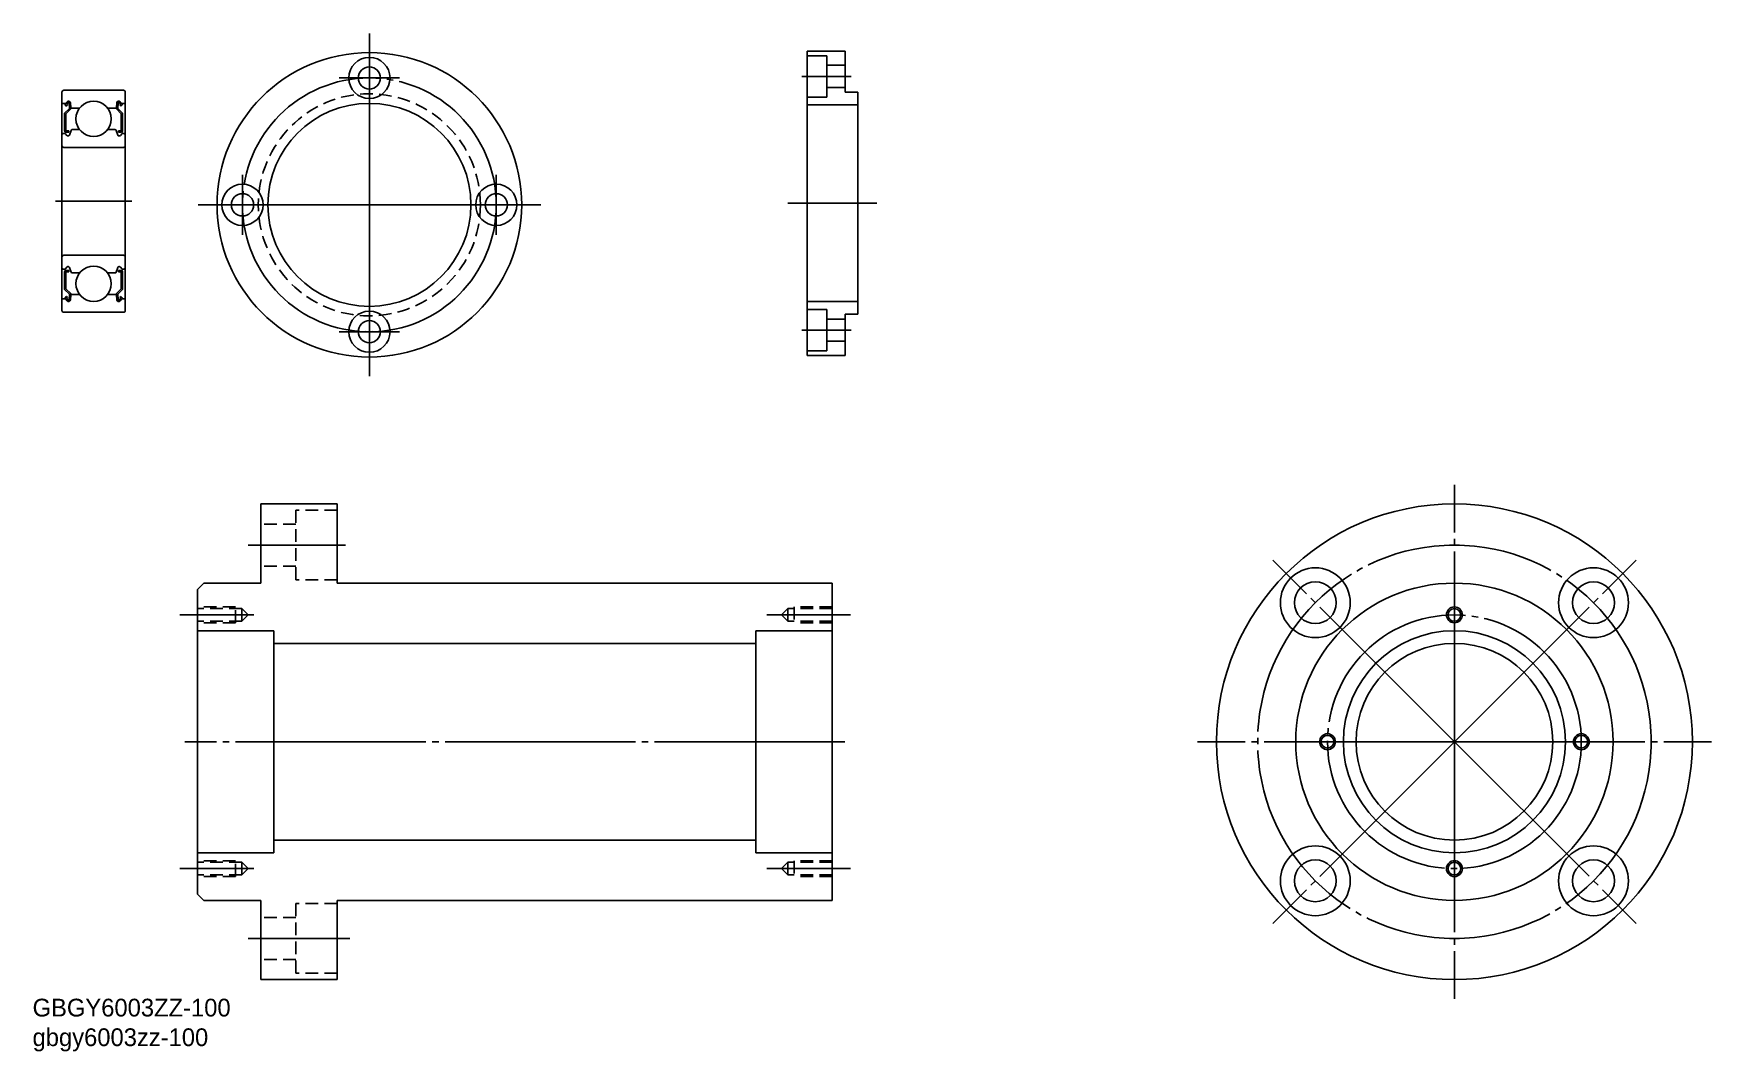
# Model space of a CAD drawing. Extents: x -136 to 129, y -44 to 117.
import ezdxf

# ---------------------------------------------------------------- set-up
doc = ezdxf.new("R2010")
doc.units = 0
doc.linetypes.add('CENTER', pattern=[33, 30, -1, 1, -1])
doc.linetypes.add('DASHED', pattern=[3, 2, -1])
doc.layers.get('0').update_dxf_attribs({"linetype": 'CONTINUOUS'})
doc.layers.add('CENTER', color=7, linetype='CONTINUOUS')

# ---------------------------------------------------------------- blocks, each defined once
blk = doc.blocks.new('*U2')
at = {"linetype": 'CONTINUOUS'}
for s, p in [('GBGY6003ZZ-100', (-135.72, -38.13)), ('gbgy6003zz-100', (-135.72, -42.8))]:
    blk.add_text(s, height=2.8, dxfattribs=at).set_placement(p)

msp = doc.modelspace()

# ---------------------------------------------------------------- linework, layer by layer
at = {"color": 7, "linetype": 'CONTINUOUS'}
for p, q in [((-13.67, 66.07), (-13.67, 114.07)), ((-13.67, 114.07), (-7.67, 114.07)), ((-7.67, 107.57), (-7.67, 114.07)), ((-13.67, 113.32), (-10.57, 113.32)), ((-10.57, 106.82), (-10.57, 113.32)), ((-10.57, 111.82), (-7.67, 111.82)), ((-13.67, 106.82), (-10.57, 106.82)), ((-10.57, 108.32), (-7.67, 108.32)), ((-7.67, 107.57), (-5.67, 107.57)), ((-5.67, 107.57), (-5.67, 72.57)), ((-13.67, 105.57), (-5.67, 105.57)), ((-13.67, 74.57), (-5.67, 74.57)), ((-13.67, 73.32), (-10.57, 73.32)), ((-10.57, 73.32), (-10.57, 66.82)), ((-10.57, 71.82), (-7.67, 71.82)), ((-7.67, 72.57), (-5.67, 72.57)), ((-7.67, 66.07), (-7.67, 72.57)), ((-13.67, 66.82), (-10.57, 66.82)), ((-10.57, 68.32), (-7.67, 68.32)), ((-7.67, 66.07), (-13.67, 66.07)), ((-99.72, 30.18), (-99.72, 42.68)), ((-99.72, 42.68), (-87.72, 42.68)), ((-87.72, 30.18), (-87.72, 42.68)), ((-109.72, 29.18), (-108.72, 30.18)), ((-109.72, -18.82), (-109.72, 29.18)), ((-99.72, 30.18), (-108.72, 30.18)), ((-9.72, 30.18), (-87.72, 30.18)), ((-9.72, 30.18), (-9.72, -19.82)), ((-97.72, 22.68), (-109.72, 22.68)), ((-97.72, -12.32), (-97.72, 22.68)), ((-9.72, 22.68), (-21.72, 22.68)), ((-21.72, 22.68), (-21.72, -12.32)), ((-21.72, 20.68), (-97.72, 20.68)), ((-21.72, -10.32), (-97.72, -10.32)), ((-97.72, -12.32), (-109.72, -12.32)), ((-9.72, -12.32), (-21.72, -12.32)), ((-109.72, -18.82), (-108.72, -19.82)), ((-99.72, -19.82), (-108.72, -19.82)), ((-99.72, -32.32), (-99.72, -19.82)), ((-87.72, -32.32), (-87.72, -19.82)), ((-9.72, -19.82), (-87.72, -19.82)), ((-99.72, -32.32), (-87.72, -32.32))]:
    msp.add_line(p, q, dxfattribs=at)
for p, q in [((-131.1, 107.58), (-131.1, 73.18)), ((-131, 105.78), (-130.54, 105.78)), ((-130.8, 107.88), (-121.4, 107.88)), ((-130.54, 105.78), (-130.29, 106.08)), ((-130.38, 105.65), (-130.13, 105.95)), ((-129.96, 105.89), (-129.91, 105.01)), ((-129.76, 105.91), (-129.69, 105.17)), ((-122.43, 105.91), (-122.5, 105.17)), ((-122.24, 105.89), (-122.28, 105.01)), ((-121.81, 105.65), (-122.06, 105.95)), ((-121.66, 105.78), (-121.91, 106.08)), ((-121.2, 105.78), (-121.66, 105.78)), ((-121.1, 107.58), (-121.1, 73.18)), ((-129.91, 105.01), (-130.66, 104.26)), ((-130.66, 104.26), (-130.66, 101.48)), ((-130.36, 105.37), (-130.51, 105.5)), ((-129.71, 104.93), (-130.46, 104.18)), ((-130.46, 104.18), (-130.46, 101.48)), ((-130.23, 105.52), (-130.38, 105.65)), ((-130.36, 105.37), (-130.23, 105.52)), ((-129.71, 105.4), (-129.71, 104.93)), ((-129.59, 105.08), (-128.29, 105.08)), ((-122.6, 105.08), (-123.9, 105.08)), ((-122.48, 105.4), (-122.48, 104.93)), ((-122.48, 104.93), (-121.73, 104.18)), ((-122.28, 105.01), (-121.53, 104.26)), ((-121.96, 105.52), (-121.81, 105.65)), ((-121.83, 105.37), (-121.96, 105.52)), ((-121.83, 105.37), (-121.68, 105.5)), ((-121.73, 104.18), (-121.73, 101.48)), ((-121.53, 104.26), (-121.53, 101.48)), ((-130.9, 101.08), (-130.6, 101.08)), ((-130.6, 101.08), (-130.32, 100.75)), ((-130.01, 101.48), (-130.46, 101.48)), ((-130.46, 101.28), (-130.01, 101.28)), ((-130.17, 100.68), (-130.1, 100.68)), ((-130.01, 101.28), (-130.01, 101.48)), ((-129.91, 100.81), (-129.65, 101.55)), ((-129.46, 101.68), (-128.29, 101.68)), ((-122.73, 101.68), (-123.9, 101.68)), ((-122.28, 100.81), (-122.55, 101.55)), ((-122.18, 101.28), (-122.18, 101.48)), ((-122.18, 101.48), (-121.73, 101.48)), ((-121.73, 101.28), (-122.18, 101.28)), ((-122.03, 100.68), (-122.09, 100.68)), ((-121.6, 101.08), (-121.87, 100.75)), ((-121.3, 101.08), (-121.6, 101.08)), ((-130.8, 98.88), (-121.4, 98.88)), ((-130.9, 79.68), (-130.6, 79.68)), ((-130.8, 81.88), (-121.4, 81.88)), ((-130.6, 79.68), (-130.32, 80.01)), ((-130.46, 79.48), (-130.01, 79.48)), ((-130.17, 80.08), (-130.1, 80.08)), ((-130.01, 79.48), (-130.01, 79.28)), ((-129.91, 79.95), (-129.65, 79.21)), ((-122.28, 79.95), (-122.55, 79.21)), ((-122.18, 79.48), (-122.18, 79.28)), ((-121.73, 79.48), (-122.18, 79.48)), ((-122.03, 80.08), (-122.09, 80.08)), ((-121.6, 79.68), (-121.87, 80.01)), ((-121.3, 79.68), (-121.6, 79.68)), ((-130.66, 76.5), (-130.66, 79.28)), ((-130.46, 76.58), (-130.46, 79.28)), ((-130.01, 79.28), (-130.46, 79.28)), ((-129.46, 79.08), (-128.29, 79.08)), ((-122.73, 79.08), (-123.9, 79.08)), ((-122.18, 79.28), (-121.73, 79.28)), ((-121.73, 76.58), (-121.73, 79.28)), ((-121.53, 76.5), (-121.53, 79.28)), ((-131, 74.98), (-130.54, 74.98)), ((-129.91, 75.75), (-130.66, 76.5)), ((-130.54, 74.98), (-130.29, 74.68)), ((-130.36, 75.39), (-130.51, 75.26)), ((-129.71, 75.83), (-130.46, 76.58)), ((-130.23, 75.24), (-130.38, 75.11)), ((-130.38, 75.11), (-130.13, 74.81)), ((-130.36, 75.39), (-130.23, 75.24)), ((-129.96, 74.87), (-129.91, 75.75)), ((-129.76, 74.85), (-129.69, 75.59)), ((-129.71, 75.36), (-129.71, 75.83)), ((-129.59, 75.68), (-128.29, 75.68)), ((-122.6, 75.68), (-123.9, 75.68)), ((-122.43, 74.85), (-122.5, 75.59)), ((-122.48, 75.83), (-121.73, 76.58)), ((-122.48, 75.36), (-122.48, 75.83)), ((-122.28, 75.75), (-121.53, 76.5)), ((-122.24, 74.87), (-122.28, 75.75)), ((-121.81, 75.11), (-122.06, 74.81)), ((-121.83, 75.39), (-121.96, 75.24)), ((-121.96, 75.24), (-121.81, 75.11)), ((-121.66, 74.98), (-121.91, 74.68)), ((-121.83, 75.39), (-121.68, 75.26)), ((-121.2, 74.98), (-121.66, 74.98)), ((-130.8, 72.88), (-121.4, 72.88)), ((-128.3, 72.88), (-128.3, 72.88)), ((-126.1, 72.88), (-126.1, 72.88))]:
    msp.add_line(p, q)
at = {"color": 3, "linetype": 'DASHED'}
for p, q in [((-87.72, 41.68), (-94.22, 41.68)), ((-94.22, 41.68), (-94.22, 30.68)), ((-94.22, 39.48), (-99.72, 39.48)), ((-94.22, 32.88), (-99.72, 32.88)), ((-87.72, 30.68), (-94.22, 30.68)), ((-103.72, 26.43), (-109.72, 26.43)), ((-102.72, 26.18), (-109.72, 26.18)), ((-102.72, 24.18), (-109.72, 24.18)), ((-103.72, 23.93), (-109.72, 23.93)), ((-103.72, 23.93), (-103.72, 26.43)), ((-102.72, 24.18), (-102.72, 26.18)), ((-102.72, 26.18), (-101.72, 25.18)), ((-102.72, 24.18), (-101.72, 25.18)), ((-16.72, 26.18), (-17.72, 25.18)), ((-16.72, 24.18), (-17.72, 25.18)), ((-16.72, 26.18), (-16.72, 24.18)), ((-9.72, 26.18), (-16.72, 26.18)), ((-9.72, 24.18), (-16.72, 24.18)), ((-9.72, 26.43), (-15.72, 26.43)), ((-15.72, 26.43), (-15.72, 23.93)), ((-9.72, 23.93), (-15.72, 23.93)), ((-103.72, -13.57), (-109.72, -13.57)), ((-102.72, -13.82), (-109.72, -13.82)), ((-102.72, -15.82), (-109.72, -15.82)), ((-103.72, -16.07), (-103.72, -13.57)), ((-102.72, -13.82), (-101.72, -14.82)), ((-102.72, -15.82), (-102.72, -13.82)), ((-102.72, -15.82), (-101.72, -14.82)), ((-16.72, -13.82), (-17.72, -14.82)), ((-16.72, -15.82), (-17.72, -14.82)), ((-16.72, -13.82), (-16.72, -15.82)), ((-9.72, -13.82), (-16.72, -13.82)), ((-9.72, -15.82), (-16.72, -15.82)), ((-9.72, -13.57), (-15.72, -13.57)), ((-15.72, -13.57), (-15.72, -16.07)), ((-103.72, -16.07), (-109.72, -16.07)), ((-9.72, -16.07), (-15.72, -16.07)), ((-87.72, -20.32), (-94.22, -20.32)), ((-94.22, -20.32), (-94.22, -31.32)), ((-94.22, -22.52), (-99.72, -22.52)), ((-94.22, -29.12), (-99.72, -29.12)), ((-87.72, -31.32), (-94.22, -31.32))]:
    msp.add_line(p, q, dxfattribs=at)
at = {"color": 7, "linetype": 'CONTINUOUS'}
for centre, radius in [((-82.64, 89.82), 24), ((-82.64, 109.82), 3.25), ((-82.64, 109.82), 1.75), ((-82.64, 89.82), 16), ((-102.64, 89.82), 3.25), ((-62.64, 89.82), 3.25), ((-102.64, 89.82), 1.75), ((-62.64, 89.82), 1.75), ((-82.64, 69.82), 3.25), ((-82.64, 69.82), 1.75), ((88.35, 5.18), 37.5), ((66.43, 27.1), 5.5), ((110.27, 27.1), 5.5), ((66.43, 27.1), 3.3), ((88.35, 5.18), 25), ((110.27, 27.1), 3.3), ((88.35, 25.18), 1), ((88.35, 5.18), 17.5), ((88.35, 5.18), 15.5), ((68.35, 5.18), 1), ((108.35, 5.18), 1), ((66.43, -16.74), 5.5), ((110.27, -16.74), 5.5), ((66.43, -16.74), 3.3), ((88.35, -14.82), 1), ((110.27, -16.74), 3.3)]:
    msp.add_circle(centre, radius, dxfattribs=at)
for centre in [(-126.1, 103.38), (-126.1, 77.38)]:
    msp.add_circle(centre, 2.78)
at = {"color": 3, "linetype": 'DASHED'}
msp.add_circle((-82.64, 89.82), 17.5, dxfattribs=at)
at = {"color": 3, "linetype": 'CONTINUOUS'}
for centre in [(88.35, 25.18), (68.35, 5.18), (108.35, 5.18), (88.35, -14.82)]:
    msp.add_circle(centre, 1.25, dxfattribs=at)
for centre, radius, start, end in [((-130.8, 107.58), 0.3, 90, 180), ((-131, 105.88), 0.1, 180, 270), ((-130.38, 105.65), 0.2, 140.0031, 230.0823), ((-130.06, 105.89), 0.3, 4.9968, 140.0031), ((-130.06, 105.89), 0.1, 2.8198, 140.0012), ((-122.14, 105.89), 0.3, 39.9969, 175.0032), ((-122.14, 105.89), 0.1, 39.9988, 177.1802), ((-121.81, 105.65), 0.2, 309.9177, 39.9969), ((-121.4, 107.58), 0.3, 0, 90), ((-121.2, 105.88), 0.1, 270, 0), ((-129.59, 105.18), 0.1, 184.9968, 270), ((-122.6, 105.18), 0.1, 270, 355.0032), ((-130.9, 100.88), 0.2, 90, 180), ((-130.46, 101.48), 0.2, 180, 270), ((-130.17, 100.88), 0.2, 219.9947, 270), ((-130.1, 100.88), 0.2, 270, 339.9921), ((-129.46, 101.48), 0.2, 90, 159.9921), ((-122.73, 101.48), 0.2, 20.0079, 90), ((-122.09, 100.88), 0.2, 200.0079, 270), ((-122.03, 100.88), 0.2, 270, 320.0053), ((-121.73, 101.48), 0.2, 270, 0), ((-121.3, 100.88), 0.2, 0, 90), ((-130.8, 99.18), 0.3, 180, 270), ((-121.4, 99.18), 0.3, 270, 0), ((-130.8, 81.58), 0.3, 90, 180), ((-130.9, 79.88), 0.2, 180, 270), ((-130.46, 79.28), 0.2, 90, 180), ((-130.17, 79.88), 0.2, 90, 140.0053), ((-130.1, 79.88), 0.2, 20.0079, 90), ((-122.09, 79.88), 0.2, 90, 159.9921), ((-122.03, 79.88), 0.2, 39.9947, 90), ((-121.73, 79.28), 0.2, 0, 90), ((-121.4, 81.58), 0.3, 0, 90), ((-121.3, 79.88), 0.2, 270, 0), ((-129.46, 79.28), 0.2, 200.0079, 270), ((-122.73, 79.28), 0.2, 270, 339.9921), ((-131, 74.88), 0.1, 90, 180), ((-130.38, 75.11), 0.2, 129.9177, 219.9969), ((-130.06, 74.88), 0.3, 219.9969, 355.0032), ((-130.06, 74.88), 0.1, 219.9988, 357.1802), ((-129.59, 75.58), 0.1, 90, 175.0032), ((-122.6, 75.58), 0.1, 4.9968, 90), ((-122.14, 74.88), 0.3, 184.9968, 320.0031), ((-122.14, 74.88), 0.1, 182.8198, 320.0012), ((-121.81, 75.11), 0.2, 320.0031, 50.0823), ((-121.2, 74.88), 0.1, 0, 90), ((-130.8, 73.18), 0.3, 180, 270), ((-121.4, 73.18), 0.3, 270, 0)]:
    msp.add_arc(centre, radius, start, end)
at = {"layer": 'CENTER', "color": 1, "linetype": 'CENTER'}
for p, q in [((-82.64, 89.82), (-82.64, 116.82)), ((-82.64, 109.82), (-82.64, 114.57)), ((-82.64, 109.82), (-87.39, 109.82)), ((-82.64, 109.82), (-77.89, 109.82)), ((-82.64, 109.82), (-82.64, 105.07)), ((-14.47, 110.07), (-6.74, 110.07)), ((-102.64, 89.82), (-102.64, 94.57)), ((-62.64, 89.82), (-62.64, 94.57)), ((-16.67, 90.07), (-2.67, 90.07)), ((-82.64, 89.82), (-109.64, 89.82)), ((-102.64, 89.82), (-107.39, 89.82)), ((-102.64, 89.82), (-97.89, 89.82)), ((-102.64, 89.82), (-102.64, 85.07)), ((-82.64, 89.82), (-82.64, 62.82)), ((-82.64, 89.82), (-55.64, 89.82)), ((-62.64, 89.82), (-67.39, 89.82)), ((-62.64, 89.82), (-57.89, 89.82)), ((-62.64, 89.82), (-62.64, 85.07)), ((-82.64, 69.82), (-82.64, 74.57)), ((-82.64, 69.82), (-87.39, 69.82)), ((-82.64, 69.82), (-82.64, 65.07)), ((-82.64, 69.82), (-77.89, 69.82)), ((-14.47, 70.07), (-6.74, 70.07)), ((88.35, 5.18), (88.35, 45.68)), ((-86.41, 36.18), (-101.72, 36.18)), ((88.35, 5.18), (59.72, 33.82)), ((88.35, 5.18), (116.99, 33.82)), ((-100.83, 25.18), (-112.5, 25.18)), ((-6.83, 25.18), (-19.99, 25.18)), ((-7.72, 5.18), (-111.72, 5.18)), ((88.35, 5.18), (47.85, 5.18)), ((88.35, 5.18), (59.72, -23.46)), ((88.35, 5.18), (88.35, -35.32)), ((88.35, 5.18), (128.85, 5.18)), ((88.35, 5.18), (116.99, -23.46)), ((-100.83, -14.82), (-112.5, -14.82)), ((-6.83, -14.82), (-19.99, -14.82)), ((-85.72, -25.82), (-101.72, -25.82))]:
    msp.add_line(p, q, dxfattribs=at)
at = {"layer": 'CENTER'}
msp.add_line((-132.1, 90.38), (-120.1, 90.38), dxfattribs=at)
at = {"layer": 'CENTER', "color": 1, "linetype": 'CENTER'}
for centre, radius in [((-82.64, 89.82), 20), ((88.35, 5.18), 31), ((88.35, 5.18), 20)]:
    msp.add_circle(centre, radius, dxfattribs=at)

# ---------------------------------------------------------------- block references
at = {"linetype": 'CONTINUOUS'}
msp.add_blockref('*U2', (0, 0), dxfattribs=at)

doc.saveas('drawing.dxf')
